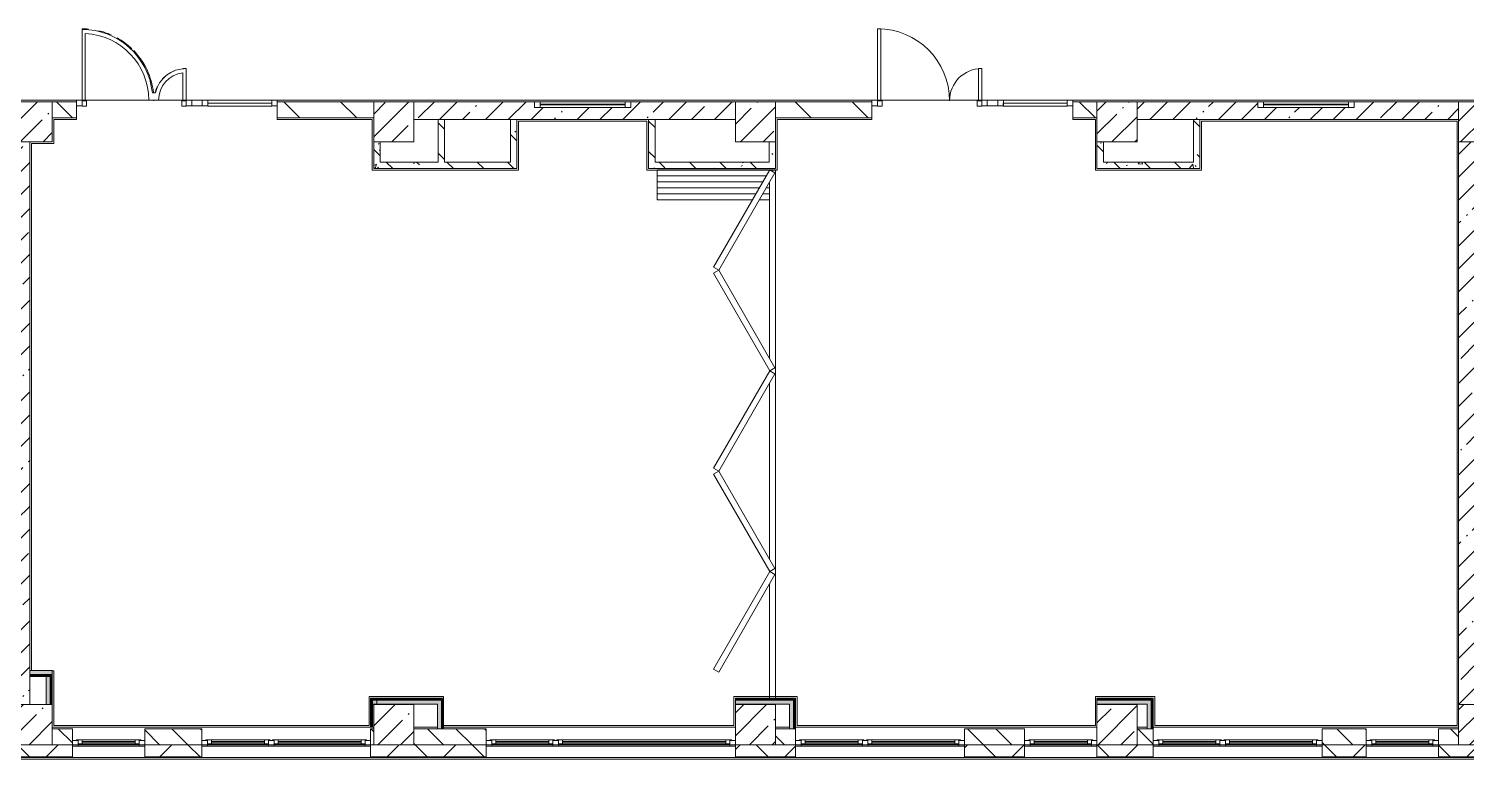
# Model space of a CAD drawing. Header units: millimetres. Extents: x -7229 to 193500, y -8553 to 29000.
# Drawn here: x 47617 to 65505, y -280 to 8808 of the extents above; entities that cross this region are included whole.
import ezdxf

# ---------------------------------------------------------------- set-up
doc = ezdxf.new("R2010")
doc.units = ezdxf.units.MM
for name, color, linetype, lineweight, true_color in [('A-DETL-GENF-3', 7, 'Continuous', 5, 0xaaaaaa), ('A-DOOR-1', 7, 'Continuous', 5, 0xaaaaaa), ('A-DOOR-FRAM-2', 7, 'Continuous', 5, 0xaaaaaa), ('A-FLOR-1', 7, 'Continuous', 5, 0xaaaaaa), ('A-WALL-3', 7, 'Continuous', 5, 0x737373), ('I-WALL-1', 7, 'Continuous', 5, 0xe7e7e7), ('I-WALL-3', 7, 'Continuous', 5, 0x787878)]:
    doc.layers.add(name, color=color, linetype=linetype, lineweight=lineweight, true_color=true_color)
for name, color, linetype, lineweight in [('A-GLAZ', 7, 'Continuous', 5), ('A-GLAZ-CURT', 7, 'Continuous', 5), ('A-GLAZ-CWMG', 7, 'Continuous', 5), ('A-WALL', 7, 'Continuous', 5), ('A-WALL-1', 7, 'Continuous', 9), ('I-WALL', 7, 'Continuous', 5), ('S-COLS', 7, 'Continuous', 5)]:
    doc.layers.add(name, color=color, linetype=linetype, lineweight=lineweight)
pattern_1 = [(45, (0, 0), (-285.1231, 285.1231), []), (45, (285.12, 0), (-285.1231, 285.1231), [504.031, -100.806, 16.764, -84.042])]
pattern_2 = [(135, (0, 0), (-353.5534, -353.5534), [])]
pattern_3 = [(135, (0, 0), (-377.1708, -377.1708), [533.4, -88.9, 17.78, -88.9]), (135, (0, 376.94), (-377.1708, -377.1708), []), (50, (0, 0), (637.6445, -55.7866), [66.675, -733.425]), (355, (0, 0), (-123.3494, 668.699), [53.34, -586.74]), (100.451, (53.14, -4.65), (514.299, 612.908), [56.665, -623.315]), (46.184, (0, 177.8), (948.776, -147.15), [100.012, -1100.137]), (96.636, (79.1, 165.5), (830.909, 865.997), [84.998, -934.973]), (351.184, (0, 177.8), (830.918, 865.988), [80.01, -880.11]), (21, (88.9, 133.35), (530.6506, -357.9283), [66.675, -733.425]), (326, (88.9, 133.35), (216.308, 644.6585), [53.34, -586.74]), (71.451, (133.1, 103.5), (746.9596, 286.7243), [56.665, -623.315]), (37.5, (0, 0), (10.8105, 295.9426), [16.764, -562.864, 16.764, -578.866, -588.962]), (37.5, (0, 0), (10.8105, 295.9426), [-1175.258, 16.764, -572.198]), (7.5, (0, 0), (233.8692, 350.6318), [16.764, -322.834, 16.764, -549.529, -224.472]), (7.5, (0, 0), (233.8692, 350.6318), [-905.891, 16.764, -207.708]), (327.5, (-198.25, 0), (474.5678, -20.0513), [16.764, -205.486, 16.764, -676.656, -920.115]), (327.5, (-198.25, 0), (474.5678, -20.0513), [-915.67, 16.764, -903.351]), (317.5, (-287.15, 0), (518.4522, 88.9934), [16.764, -272.161, 16.764, -443.738, -653.415]), (317.5, (-287.15, 0), (518.4522, 88.9934), [-749.427, 16.764, -636.651])]
pattern_4 = [(45, (0, 0), (-530.33, 530.33), []), (135, (0, 0), (-530.33, -530.33), [])]

# ---------------------------------------------------------------- blocks, each defined once
blk = doc.blocks.new('BSC_Колонна _Прямоугольная - 500х500-V2-1_2_1_птичка зашивка')
at = {"layer": 'S-COLS'}
h = blk.add_hatch(dxfattribs=at)
h.set_pattern_fill('FP_5', color=256, style=0, pattern_type=2)
h.set_pattern_definition([(45, (-47660, -7650), (-285.123, 285.123), []), (45, (-47374.88, -7650), (-285.123, 285.123), [504.031, -100.806, 16.764, -84.042])])
h.paths.add_polyline_path([(250, -250), (250, 250), (-250, 250), (-250, -250), (44, -250)])
for p, q in [((250, 250), (-250, 250)), ((-250, 250), (-250, -250)), ((250, -250), (250, 250)), ((-250, -250), (250, -250))]:
    blk.add_line(p, q, dxfattribs=at)
blk = doc.blocks.new('BSC_Колонна _Прямоугольная - 500х500-V3-1_2_1_птичка зашивка')
at = {"layer": 'S-COLS'}
h = blk.add_hatch(dxfattribs=at)
h.set_pattern_fill('FP_6', color=256, style=0, pattern_type=2)
h.set_pattern_definition([(45, (-52160, -7650), (-285.123, 285.123), []), (45, (-51874.88, -7650), (-285.123, 285.123), [504.031, -100.806, 16.764, -84.042])])
h.paths.add_polyline_path([(-250, -250), (250, -250), (250, 250), (-250, 250), (-250, 30)])
for p, q in [((250, 250), (-250, 250)), ((-250, 250), (-250, -250)), ((250, -250), (250, 250)), ((-250, -250), (250, -250))]:
    blk.add_line(p, q, dxfattribs=at)
blk = doc.blocks.new('BSC_Колонна _Прямоугольная - 500х500-V4-1_2_1_птичка зашивка')
at = {"layer": 'S-COLS'}
h = blk.add_hatch(dxfattribs=at)
h.set_pattern_fill('FP_7', color=256, style=0, pattern_type=2)
h.set_pattern_definition([(45, (-61160, -7650), (-285.1231, 285.1231), []), (45, (-60874.88, -7650), (-285.123, 285.123), [504.031, -100.806, 16.764, -84.042])])
h.paths.add_polyline_path([(-250, -250), (250, -250), (250, 250), (-250, 250), (-250, 30)])
for p, q in [((250, 250), (-250, 250)), ((-250, 250), (-250, -250)), ((250, -250), (250, 250)), ((-250, -250), (250, -250))]:
    blk.add_line(p, q, dxfattribs=at)
blk = doc.blocks.new('BSC_Колонна _Прямоугольная - 500х500-V7-1_2_1_птичка зашивка')
at = {"layer": 'S-COLS'}
h = blk.add_hatch(dxfattribs=at)
h.set_pattern_fill('FP_10', color=256, style=0, pattern_type=2)
h.set_pattern_definition([(45, (-47660, -150), (-285.123, 285.123), []), (45, (-47374.88, -150), (-285.123, 285.123), [504.031, -100.806, 16.764, -84.042])])
h.paths.add_polyline_path([(-250, -250), (250, -250), (250, 250), (-250, 250), (-250, -30)])
for p, q in [((250, 250), (-250, 250)), ((-250, 250), (-250, -250)), ((250, -250), (250, 250)), ((-250, -250), (250, -250))]:
    blk.add_line(p, q, dxfattribs=at)
blk = doc.blocks.new('BSC_Колонна _Прямоугольная - 500х500-V8-1_2_1_птичка зашивка')
at = {"layer": 'S-COLS'}
h = blk.add_hatch(dxfattribs=at)
h.set_pattern_fill('FP_11', color=256, style=0, pattern_type=2)
h.set_pattern_definition([(45, (-52160, -150), (-285.123, 285.123), []), (45, (-51874.88, -150), (-285.123, 285.123), [504.031, -100.806, 16.764, -84.042])])
h.paths.add_polyline_path([(-250, -250), (250, -250), (250, 250), (-250, 250), (-250, -245)])
for p, q in [((250, 250), (-250, 250)), ((-250, 250), (-250, -250)), ((250, -250), (250, 250)), ((-250, -250), (250, -250))]:
    blk.add_line(p, q, dxfattribs=at)
blk = doc.blocks.new('BSC_Колонна _Прямоугольная - 500х500-V9-1_2_1_птичка зашивка')
at = {"layer": 'S-COLS'}
h = blk.add_hatch(dxfattribs=at)
h.set_pattern_fill('FP_12', color=256, style=0, pattern_type=2)
h.set_pattern_definition([(45, (-61160, -150), (-285.123, 285.123), []), (45, (-60874.88, -150), (-285.123, 285.123), [504.031, -100.806, 16.764, -84.042])])
h.paths.add_polyline_path([(-63, -250), (250, -250), (250, 250), (-250, 250), (-250, -250)])
for p, q in [((250, 250), (-250, 250)), ((-250, 250), (-250, -250)), ((250, -250), (250, 250)), ((-250, -250), (250, -250))]:
    blk.add_line(p, q, dxfattribs=at)
blk = doc.blocks.new('BSC_Колонна _Прямоугольная - 500х500-V10-1_2_1_птичка зашивка')
at = {"layer": 'S-COLS'}
h = blk.add_hatch(dxfattribs=at)
h.set_pattern_fill('FP_13', color=256, style=0, pattern_type=2)
h.set_pattern_definition([(45, (-65660, -150), (-285.1231, 285.1231), []), (45, (-65374.88, -150), (-285.1231, 285.1231), [504.031, -100.806, 16.764, -84.042])])
h.paths.add_polyline_path([(250, -250), (250, 250), (-250, 250), (-250, -250), (-99, -250)])
for p, q in [((250, 250), (-250, 250)), ((-250, 250), (-250, -250)), ((250, -250), (250, 250)), ((-250, -250), (250, -250))]:
    blk.add_line(p, q, dxfattribs=at)
blk = doc.blocks.new('BSC_Колонна _Прямоугольная - 500х500-V13-1_2_1_птичка зашивка')
at = {"layer": 'S-COLS'}
h = blk.add_hatch(dxfattribs=at)
h.set_pattern_fill('FP_16', color=256, style=0, pattern_type=2)
h.set_pattern_definition([(45, (-65660, -7650), (-285.1231, 285.1231), []), (45, (-65374.88, -7650), (-285.1231, 285.1231), [504.031, -100.806, 16.764, -84.042])])
h.paths.add_polyline_path([(-10, -250), (250, -250), (250, 22), (220, 22), (220, 30), (250, 30), (250, 250), (-250, 250), (-250, -250), (-30, -250)])
for p, q in [((220, 250), (-250, 250)), ((-250, 250), (-250, -250)), ((250, -250), (250, 22)), ((-250, -250), (250, -250))]:
    blk.add_line(p, q, dxfattribs=at)
blk = doc.blocks.new('120_Окно_СКБ_1Ст - 120_Окно_СКБ_1Ст 900х2500_h_-20664874-1_2_1_птичка зашивка')
at = {"layer": 'A-GLAZ'}
for p, q in [((-450, -127), (-450, -57)), ((-450, -57), (-380, -57)), ((450, -57), (-450, -57)), ((-380, -127), (-450, -127)), ((-450, -127), (-400, -127)), ((-380, -127), (-400, -127)), ((-400, -127), (-400, -137)), ((-400, -137), (400, -137)), ((400, -137), (-400, -137)), ((-380, -57), (-380, -127)), ((380, -87), (-380, -87)), ((-380, -87), (-380, -127)), ((-330, -137), (-330, -87)), ((-330, -107), (330, -107)), ((330, -117), (-330, -117)), ((330, -137), (330, -87)), ((380, -127), (380, -57)), ((380, -57), (450, -57)), ((380, -127), (380, -87)), ((450, -127), (380, -127)), ((400, -127), (380, -127)), ((400, -127), (450, -127)), ((400, -137), (400, -127)), ((450, -57), (450, -127))]:
    blk.add_line(p, q, dxfattribs=at)
blk = doc.blocks.new('120_Окно_СКБ_2Ст - 120_Окно_СКБ_2Ст 2100х2500 _мал створка справа_-V19-1_2_1_птичка зашивка')
at = {"layer": 'A-GLAZ'}
for p, q in [((-1050, -127), (-1050, -57)), ((-1050, -57), (-980, -57)), ((1050, -57), (-1050, -57)), ((-980, -127), (-1050, -127)), ((-1050, -127), (-1000, -127)), ((-980, -127), (-1000, -127)), ((-1000, -127), (-1000, -137)), ((-1000, -137), (170, -137)), ((170, -137), (-1000, -137)), ((-980, -57), (-980, -127)), ((150, -87), (-980, -87)), ((-980, -87), (-980, -127)), ((-930, -137), (-930, -87)), ((-930, -107), (100, -107)), ((100, -117), (-930, -117)), ((100, -137), (100, -87)), ((150, -127), (150, -57)), ((150, -57), (220, -57)), ((150, -127), (150, -87)), ((220, -127), (150, -127)), ((170, -127), (150, -127)), ((170, -127), (200, -127)), ((170, -137), (170, -127)), ((220, -127), (200, -127)), ((200, -127), (200, -137)), ((200, -137), (1000, -137)), ((1000, -137), (200, -137)), ((220, -57), (220, -127)), ((980, -87), (220, -87)), ((220, -87), (220, -127)), ((270, -137), (270, -87)), ((270, -107), (930, -107)), ((930, -117), (270, -117)), ((930, -137), (930, -87)), ((980, -127), (980, -57)), ((980, -57), (1050, -57)), ((980, -127), (980, -87)), ((1050, -127), (980, -127)), ((1000, -127), (980, -127)), ((1000, -127), (1050, -127)), ((1000, -137), (1000, -127)), ((1050, -57), (1050, -127))]:
    blk.add_line(p, q, dxfattribs=at)
blk = doc.blocks.new('120_Окно_СКБ_2Ст - 120_Окно_СКБ_2Ст 3100х2500 _мал_створка слева_-22446080-1_2_1_птичка зашивка')
at = {"layer": 'A-GLAZ'}
for p, q in [((-1550, -127), (-1550, -57)), ((-1550, -57), (-1480, -57)), ((1550, -57), (-1550, -57)), ((-1480, -127), (-1550, -127)), ((-1550, -127), (-1500, -127)), ((-1480, -127), (-1500, -127)), ((-1500, -127), (-1500, -137)), ((-1500, -137), (670, -137)), ((670, -137), (-1500, -137)), ((-1480, -57), (-1480, -127)), ((650, -87), (-1480, -87)), ((-1480, -87), (-1480, -127)), ((-1430, -137), (-1430, -87)), ((-1430, -107), (600, -107)), ((600, -117), (-1430, -117)), ((600, -137), (600, -87)), ((650, -127), (650, -57)), ((650, -57), (720, -57)), ((650, -127), (650, -87)), ((720, -127), (650, -127)), ((670, -127), (650, -127)), ((670, -127), (700, -127)), ((670, -137), (670, -127)), ((720, -127), (700, -127)), ((700, -127), (700, -137)), ((700, -137), (1500, -137)), ((1500, -137), (700, -137)), ((720, -57), (720, -127)), ((1480, -87), (720, -87)), ((720, -87), (720, -127)), ((770, -137), (770, -87)), ((770, -107), (1430, -107)), ((1430, -117), (770, -117)), ((1430, -137), (1430, -87)), ((1480, -127), (1480, -57)), ((1480, -57), (1550, -57)), ((1480, -127), (1480, -87)), ((1550, -127), (1480, -127)), ((1500, -127), (1480, -127)), ((1500, -127), (1550, -127)), ((1500, -137), (1500, -127)), ((1550, -57), (1550, -127))]:
    blk.add_line(p, q, dxfattribs=at)
blk = doc.blocks.new('DOR__перегородка__Прямоугольная - ТП-3_ Вн_ДПГ_6820х3300h-19315679-1_2_1_птичка зашивка')
at = {"layer": 'A-DOOR-1'}
for p, q in [((6445, 1474), (6820, 1474)), ((6445, 1474), (6445, 288)), ((6520, 1474), (6520, 244)), ((6595, 1474), (6595, 201)), ((6670, 1474), (6670, 158)), ((6745, 1474), (6745, 114)), ((6820, 1474), (6820, 0)), ((6445, 201), (6445, 75)), ((246, 75), (1664, 75)), ((246, 0), (6820, 0)), ((1814, 75), (1827, 75)), ((1977, 75), (4164, 75)), ((4314, 75), (4325, 75)), ((4475, 75), (6663, 75)), ((6520, 158), (6520, 75)), ((6595, 114), (6595, 75)), ((6813, 75), (6820, 75))]:
    blk.add_line(p, q, dxfattribs=at)
at = {"layer": 'A-DOOR-FRAM-2'}
for p, q in [((570, 707), (608, 772)), ((608, 772), (1820, 72)), ((1821, 72), (3033, 772)), ((3033, 772), (3071, 707)), ((3070, 707), (3107, 772)), ((3107, 772), (4320, 72)), ((4319, 72), (5532, 772)), ((5532, 772), (5569, 707)), ((5569, 707), (5607, 772)), ((5607, 772), (6819, 72)), ((1783, 7), (570, 707)), ((3071, 707), (1858, 7)), ((4282, 7), (3070, 707)), ((5569, 707), (4357, 7)), ((6781, 7), (5569, 707)), ((1820, 72), (1783, 7)), ((1858, 7), (1821, 72)), ((4320, 72), (4282, 7)), ((4357, 7), (4319, 72)), ((6819, 72), (6781, 7))]:
    blk.add_line(p, q, dxfattribs=at)
blk = doc.blocks.new('BSC_Колонна _Прямоугольная - 500х500-V21-1_2_1_птичка зашивка')
at = {"layer": 'S-COLS'}
h = blk.add_hatch(dxfattribs=at)
h.set_pattern_fill('FP_45', color=256, style=0, pattern_type=2)
h.set_pattern_definition([(45, (-56660, -150), (-285.123, 285.123), []), (45, (-56374.88, -150), (-285.123, 285.123), [504.031, -100.806, 16.764, -84.042])])
h.paths.add_polyline_path([(-27, -250), (250, -250), (250, 250), (-250, 250), (-250, -250)])
for p, q in [((250, 250), (-250, 250)), ((-250, 250), (-250, -250)), ((250, -250), (250, 250)), ((-250, -250), (250, -250))]:
    blk.add_line(p, q, dxfattribs=at)
blk = doc.blocks.new('BSC_Колонна _Прямоугольная - 500х500-V22-1_2_1_птичка зашивка')
at = {"layer": 'S-COLS'}
h = blk.add_hatch(dxfattribs=at)
h.set_pattern_fill('FP_46', color=256, style=0, pattern_type=2)
h.set_pattern_definition([(45, (-56660, -7650), (-285.123, 285.123), []), (45, (-56374.88, -7650), (-285.123, 285.123), [504.031, -100.806, 16.764, -84.042])])
h.paths.add_polyline_path([(250, -250), (250, 250), (-250, 250), (-250, -250), (243, -250)])
for p, q in [((250, 250), (-250, 250)), ((-250, 250), (-250, -250)), ((250, -250), (250, 250)), ((-250, -250), (250, -250))]:
    blk.add_line(p, q, dxfattribs=at)
blk = doc.blocks.new('120_Окно_СКБ_1Ст - 120_Окно_СКБ_1Ст 900х2500_h_-V27-1_2_1_птичка зашивка')
at = {"layer": 'A-GLAZ'}
for p, q in [((-450, -127), (-450, -57)), ((-450, -57), (-380, -57)), ((450, -57), (-450, -57)), ((-380, -127), (-450, -127)), ((-450, -127), (-400, -127)), ((-380, -127), (-400, -127)), ((-400, -127), (-400, -137)), ((-400, -137), (400, -137)), ((400, -137), (-400, -137)), ((-380, -57), (-380, -127)), ((380, -87), (-380, -87)), ((-380, -87), (-380, -127)), ((-330, -137), (-330, -87)), ((-330, -107), (330, -107)), ((330, -117), (-330, -117)), ((330, -137), (330, -87)), ((380, -127), (380, -57)), ((380, -57), (450, -57)), ((380, -127), (380, -87)), ((450, -127), (380, -127)), ((400, -127), (380, -127)), ((400, -127), (450, -127)), ((400, -137), (400, -127)), ((450, -57), (450, -127))]:
    blk.add_line(p, q, dxfattribs=at)
blk = doc.blocks.new('120_Окно_СКБ_1Ст - 120_Окно_СКБ_1Ст 900х2500_h_-V36-1_2_1_птичка зашивка')
at = {"layer": 'A-GLAZ'}
for p, q in [((-450, -127), (-450, -57)), ((-450, -57), (-380, -57)), ((450, -57), (-450, -57)), ((-380, -127), (-450, -127)), ((-450, -127), (-400, -127)), ((-380, -127), (-400, -127)), ((-400, -127), (-400, -137)), ((-400, -137), (400, -137)), ((400, -137), (-400, -137)), ((-380, -57), (-380, -127)), ((380, -87), (-380, -87)), ((-380, -87), (-380, -127)), ((-330, -137), (-330, -87)), ((-330, -107), (330, -107)), ((330, -117), (-330, -117)), ((330, -137), (330, -87)), ((380, -127), (380, -57)), ((380, -57), (450, -57)), ((380, -127), (380, -87)), ((450, -127), (380, -127)), ((400, -127), (380, -127)), ((400, -127), (450, -127)), ((400, -137), (400, -127)), ((450, -57), (450, -127))]:
    blk.add_line(p, q, dxfattribs=at)
blk = doc.blocks.new('Прямоугольный импост - 50 x 70 мм-V114-1_2_1_птичка зашивка')
at = {"layer": 'A-GLAZ-CWMG'}
for p, q in [((-70, 35), (0, 35)), ((-70, -35), (-70, 35)), ((0, 35), (0, -35)), ((0, -35), (-70, -35))]:
    blk.add_line(p, q, dxfattribs=at)
blk = doc.blocks.new('Дверь_Витражная_остекление_ - ДВН_ДАО_Главный вход_1200 в свету-V122-1_2_1_птичка зашивка')
at = {"layer": 'A-DETL-GENF-3'}
for p, q in [((-607.5, 925), (-647.5, 925)), ((-647.5, 925), (-647.5, 917)), ((-607.5, 914.7), (-607.5, 925)), ((647.5, 430), (607.5, 430)), ((-647.5, 30), (-607.5, 30)), ((-592.5, 30), (-647.5, 30)), ((-607.5, 30), (-607.5, 37)), ((-592.5, -40), (-592.5, 30)), ((592.5, -40), (592.5, 30)), ((592.5, 30), (647.5, 30)), ((607.5, 37), (607.5, 30)), ((607.5, 30), (647.5, 30)), ((-647.5, -40), (-592.5, -40)), ((647.5, -40), (592.5, -40))]:
    blk.add_line(p, q, dxfattribs=at)
at = {"layer": 'A-DOOR-1'}
blk.add_line((-647.5, 925), (-647.5, 917), dxfattribs=at)
for centre, radius, start, end in [((-647.5, 30), 895, 84.89417, 90), ((-647.5, 30), 895, 66.09157, 76.75735), ((-647.5, 30), 895, 46.29046, 60.65283), ((-647.5, 30), 895, 6.49726, 44.08654), ((647.5, 30), 400, 111.27932, 114.05027), ((647.5, 30), 400, 152.83924, 163.42706), ((647.5, 30), 400, 132.31117, 137.0053), ((647.5, 30), 400, 178.97108, 180), ((-647.5, 30), 895, 360, 0.45558)]:
    blk.add_arc(centre, radius, start, end, dxfattribs=at)
blk = doc.blocks.new('Системная панель - Стемалит - 40мм-V116-1_2_1_птичка зашивка')
at = {"layer": 'A-GLAZ-CURT'}
for p, q in [((65, 35), (-65, 35)), ((-65, 35), (-65, -35)), ((65, -35), (65, 35)), ((-65, -35), (65, -35))]:
    blk.add_line(p, q, dxfattribs=at)
blk = doc.blocks.new('Прямоугольный импост - 50 x 70 мм-V117-1_2_1_птичка зашивка')
at = {"layer": 'A-GLAZ-CWMG'}
for p, q in [((-35, 35), (35, 35)), ((-35, -35), (-35, 35)), ((35, 35), (35, -35)), ((35, -35), (-35, -35))]:
    blk.add_line(p, q, dxfattribs=at)
blk = doc.blocks.new('Прямоугольный импост - 50 x 70 мм-V118-1_2_1_птичка зашивка')
at = {"layer": 'A-GLAZ-CWMG'}
for p, q in [((0, 35), (-70, 35)), ((-70, 35), (-70, -35)), ((0, -35), (0, 35)), ((-70, -35), (0, -35))]:
    blk.add_line(p, q, dxfattribs=at)
blk = doc.blocks.new('Системная панель - Стекло - 40мм-V123-1_2_1_птичка зашивка')
at = {"layer": 'A-GLAZ-CURT'}
for p, q in [((397.5, 0), (-397.5, 0)), ((-397.5, 0), (-397.5, -40)), ((397.5, -40), (397.5, 0)), ((-397.5, -40), (397.5, -40))]:
    blk.add_line(p, q, dxfattribs=at)
blk = doc.blocks.new('Прямоугольный импост - 50 x 70 мм-V120-1_2_1_птичка зашивка')
at = {"layer": 'A-GLAZ-CWMG'}
for p, q in [((-35, 35), (35, 35)), ((-35, -35), (-35, 35)), ((35, 35), (35, -35)), ((35, -35), (-35, -35))]:
    blk.add_line(p, q, dxfattribs=at)
blk = doc.blocks.new('Прямоугольный импост - 50 x 70 мм-V121-1_2_1_птичка зашивка')
at = {"layer": 'A-GLAZ-CWMG'}
blk.add_line((41770, 7918), (40975, 7918), dxfattribs=at)
blk = doc.blocks.new('Дверь_Витражная_остекление_ - ДВН_ДАО_Главный вход_1200 в свету-V124-1_2_1_птичка зашивка')
at = {"layer": 'A-DETL-GENF-3'}
for p, q in [((-607.5, 925), (-647.5, 925)), ((-647.5, 925), (-647.5, 35)), ((-607.5, 30), (-607.5, 925)), ((647.5, 430), (607.5, 430)), ((607.5, 430), (607.5, 30)), ((647.5, 35), (647.5, 430)), ((-647.5, 30), (-607.5, 30)), ((-592.5, 30), (-647.5, 30)), ((-592.5, -40), (-592.5, 30)), ((592.5, -40), (592.5, 30)), ((592.5, 30), (647.5, 30)), ((607.5, 30), (647.5, 30)), ((-647.5, -40), (-592.5, -40)), ((647.5, -40), (592.5, -40))]:
    blk.add_line(p, q, dxfattribs=at)
at = {"layer": 'A-DOOR-1'}
for p, q in [((-647.5, 925), (-647.5, 35)), ((647.5, 430), (647.5, 35))]:
    blk.add_line(p, q, dxfattribs=at)
for centre, radius, start, end in [((-647.5, 30), 895, 360, 90), ((647.5, 30), 400, 90, 180)]:
    blk.add_arc(centre, radius, start, end, dxfattribs=at)
blk = doc.blocks.new('Системная панель - Стекло - 40мм-V125-1_2_1_птичка зашивка')
at = {"layer": 'A-GLAZ-CURT'}
h = blk.add_hatch(dxfattribs=at)
h.set_pattern_fill('FP_113', color=256, style=0, pattern_type=2)
h.set_pattern_definition([(45, (-60642.5, -7383), (-1414.214, 1414.214), [1000, -3000]), (45, (-61642.5, -7883), (-1414.214, 1414.214), [3000, -1000]), (45, (-59642.5, -8383), (-1414.214, 1414.214), [1000, -3000])])
h.paths.add_polyline_path([(62, -40), (398, -35), (398, 0), (-398, 0), (-398, -40)])
for p, q in [((398, 0), (-398, 0)), ((-398, 0), (-398, -40)), ((398, -40), (398, 0)), ((-398, -40), (398, -40))]:
    blk.add_line(p, q, dxfattribs=at)
blk = doc.blocks.new('120_Окно_СКБ_1Ст - 120_Окно_СКБ_1Ст 400х1200 EI30-V126-1_2_1_птичка зашивка')
at = {"layer": 'A-GLAZ'}
for p, q in [((-600, 40), (-600, 110)), ((-600, 110), (-530, 110)), ((600, 110), (-600, 110)), ((-530, 40), (-600, 40)), ((-600, 40), (600, 40)), ((-530, 110), (-530, 40)), ((530, 80), (-530, 80)), ((530, 70), (-530, 70)), ((530, 40), (530, 110)), ((530, 110), (600, 110)), ((600, 40), (530, 40)), ((600, 110), (600, 40))]:
    blk.add_line(p, q, dxfattribs=at)

msp = doc.modelspace()

# ---------------------------------------------------------------- hatches: boundary and pattern name
at = {"layer": 'A-WALL'}
h = msp.add_hatch(dxfattribs=at)
h.set_pattern_fill('FP_2', color=256, style=0, pattern_type=2)
h.set_pattern_definition([(135, (0, 0), (-176.7767, -176.7767), [])])
h.paths.add_polyline_path([(57160, -100), (57160, 100), (56910, 100), (56910, -100)])
h.paths.add_polyline_path([(47910, -100), (48160, -100), (48160, 100), (47910, 100)])
h.paths.add_polyline_path([(49060, -100), (49771.5, -100), (49771.5, 100), (49060, 100)])
h.paths.add_polyline_path([(65160, -100), (65410, -100), (65410, 100), (65160, 100)])
h.paths.add_polyline_path([(63775.6, -100), (64260, -100), (64260, 100), (63710, 100), (63710, -100)])
h.paths.add_polyline_path([(51871.5, -100), (51910, -94.7), (51910, 100), (51871.5, 100)])
h.paths.add_polyline_path([(61410, -100), (61610, -100), (61610, 100), (61410, 100), (61410, 42.9)])
h.paths.add_polyline_path([(52410, -100), (53310, -100), (53310, 100), (52410, 100), (52410, -25.1)])
h.paths.add_polyline_path([(59260, -100), (60010, -100), (60010, 100), (59260, 100)])
h = msp.add_hatch(dxfattribs=at)
h.set_pattern_fill('FP_20', color=256, style=0, pattern_type=2)
h.set_pattern_definition([(45, (0, 0), (-353.5534, 353.5534), []), (135, (0, 0), (-353.5534, -353.5534), [])])
h.paths.add_polyline_path([(75480, -250), (75700, -250), (75700, -100), (73980, -100), (73980, -250), (75382.9, -250)])
h.paths.add_polyline_path([(70660, -250), (70660, -100), (67060, -100), (67060, -250), (69132.9, -250)])
h.paths.add_polyline_path([(71560, -250), (72280, -250), (72280, -100), (71560, -101.8), (71560, -118)])
h.paths.add_polyline_path([(65561.4, -250), (66160, -250), (66160, -100), (65160, -100), (65160, -250)])
h.paths.add_polyline_path([(60010, -250), (60010, -100), (59260, -100), (59260, -250)])
h.paths.add_polyline_path([(60910, -250), (61610, -250), (61610, -100), (60910, -100), (60910, -128.3)])
h.paths.add_polyline_path([(57160, -250), (57160, -100), (56410, -100), (56410, -250), (56632.7, -250)])
h.paths.add_polyline_path([(64260, -250), (64260, -100), (63710, -100), (63710, -250), (63775.6, -250)])
h.paths.add_polyline_path([(49771.5, -250), (49771.5, -100), (49060, -100), (49060, -250), (49489.8, -250)])
h.paths.add_polyline_path([(51871.5, -250), (53310, -250), (53310, -100), (51871.5, -100), (51871.5, -150.7)])
h.paths.add_polyline_path([(47704, -250), (48160, -250), (48160, -100), (47410, -100), (47410, -250)])
h.paths.add_polyline_path([(44310, -250), (44310, -100), (42737.5, -100), (42737.5, -250), (44132.6, -250)])
h.paths.add_polyline_path([(40561.1, -250), (40637.5, -250), (40637.5, -100), (39940, -100), (39940, -250)])
h.paths.add_polyline_path([(39040, -250), (39040, -100), (38391, -100), (38391, -250), (38775.4, -250)])
at = {"layer": 'I-WALL'}
h = msp.add_hatch(dxfattribs=at)
h.set_pattern_fill('FP_19', color=256, style=0, pattern_type=2)
h.set_pattern_definition(pattern_2)
h.paths.add_polyline_path([(50710, 7700), (51910, 7700), (51910, 7900), (50710, 7900), (50710, 7876.3)])
h.paths.add_polyline_path([(47930, 7700), (48210, 7700), (48210, 7900), (47910, 7900), (47910, 7700)])
h = msp.add_hatch(dxfattribs=at)
h.set_pattern_fill('FP_1', color=256, style=0, pattern_type=2)
h.set_pattern_definition(pattern_1)
h.paths.add_polyline_path([(52410, 7680), (56410, 7680), (56410, 7900), (55110, 7900), (55110, 7830), (53910, 7830), (53910, 7900), (52410, 7900), (52410, 7876.3)])
h = msp.add_hatch(dxfattribs=at)
h.set_pattern_fill('FP_19', color=256, style=0, pattern_type=2)
h.set_pattern_definition(pattern_2)
h.paths.add_polyline_path([(60890, 7700), (60910, 7700), (60910, 7900), (60610, 7900), (60610, 7700)])
h.paths.add_polyline_path([(56930, 7700), (58110, 7700), (58110, 7900), (56910, 7900), (56910, 7700)])
h = msp.add_hatch(dxfattribs=at)
h.set_pattern_fill('FP_1', color=256, style=0, pattern_type=2)
h.set_pattern_definition(pattern_1)
h.paths.add_polyline_path([(61410, 7680), (65410, 7680), (65410, 7900), (64110, 7900), (64110, 7830), (62910, 7830), (62910, 7900), (61410, 7900), (61410, 7876.3)])
h = msp.add_hatch(dxfattribs=at)
h.set_pattern_fill('FP_1', color=256, style=0, pattern_type=2)
h.set_pattern_definition(pattern_1)
h.paths.add_polyline_path([(47630, 400), (47630, 7400), (47410, 7400), (47410, 400)])
h = msp.add_hatch(dxfattribs=at)
h.set_pattern_fill('FP_1', color=256, style=0, pattern_type=2)
h.set_pattern_definition(pattern_1)
h.paths.add_polyline_path([(65630, 400), (65630, 7400), (65410, 7400), (65410, 400), (65561.4, 400)])
h = msp.add_hatch(dxfattribs=at)
h.set_pattern_fill('FP_112', color=256, style=0, pattern_type=2)
h.set_pattern_definition(pattern_4)
h.paths.add_polyline_path([(52410, 467.5), (52767.5, 467.5), (52767.5, 480), (51946.5, 478.9), (51946.5, 467.5), (52168.4, 467.5)])
h.paths.add_polyline_path([(51871.5, 467.5), (51896.5, 467.5), (51896.5, 480), (51871.5, 480)])
h = msp.add_hatch(dxfattribs=at)
h.set_pattern_fill('FP_112', color=256, style=0, pattern_type=2)
h.set_pattern_definition(pattern_4)
h.paths.add_polyline_path([(52755, 455), (52754.6, 467.5), (51946.5, 466.4), (51946.5, 455), (52705, 455)])
h.paths.add_polyline_path([(51871.5, 455), (51896.5, 455), (51896.5, 467.5), (51871.5, 467.5)])
h = msp.add_hatch(dxfattribs=at)
h.set_pattern_fill('FP_112', color=256, style=0, pattern_type=2)
h.set_pattern_definition(pattern_4)
h.paths.add_polyline_path([(52767.5, 100), (52767.5, 467.5), (52755, 467.5), (52755, 100)])
h = msp.add_hatch(dxfattribs=at)
h.set_pattern_fill('FP_112', color=256, style=0, pattern_type=2)
h.set_pattern_definition(pattern_4)
h.paths.add_polyline_path([(52780, 100), (52777.2, 480), (52767.5, 480), (52767.5, 100)])
h = msp.add_hatch(dxfattribs=at)
h.set_pattern_fill('FP_112', color=256, style=0, pattern_type=2)
h.set_pattern_definition(pattern_4)
h.paths.add_polyline_path([(56910, 467.5), (57147.5, 467.5), (57147.1, 480), (56410, 480), (56410, 467.5), (56632.7, 467.5)])
h = msp.add_hatch(dxfattribs=at)
h.set_pattern_fill('FP_112', color=256, style=0, pattern_type=2)
h.set_pattern_definition(pattern_4)
h.paths.add_polyline_path([(56410, 455), (57135, 455), (57134.6, 467.5), (56410, 467.5)])
h = msp.add_hatch(dxfattribs=at)
h.set_pattern_fill('FP_112', color=256, style=0, pattern_type=2)
h.set_pattern_definition(pattern_4)
h.paths.add_polyline_path([(57147.5, 100), (57147.5, 467.5), (57135, 467.5), (57135, 100)])
h = msp.add_hatch(dxfattribs=at)
h.set_pattern_fill('FP_112', color=256, style=0, pattern_type=2)
h.set_pattern_definition(pattern_4)
h.paths.add_polyline_path([(57160, 100), (57160, 480), (57147.5, 480), (57147.5, 100)])
h = msp.add_hatch(dxfattribs=at)
h.set_pattern_fill('FP_112', color=256, style=0, pattern_type=2)
h.set_pattern_definition(pattern_4)
h.paths.add_polyline_path([(60910, 467.5), (61610, 467.5), (61610, 480), (60910, 480)])
h = msp.add_hatch(dxfattribs=at)
h.set_pattern_fill('FP_112', color=256, style=0, pattern_type=2)
h.set_pattern_definition(pattern_4)
h.paths.add_polyline_path([(60910, 455), (61597.5, 455), (61597.5, 467.5), (60910, 467.5)])
at = {"layer": 'I-WALL-1'}
for points in [[(47630, 775), (47910, 775), (47910, 825), (47630, 825)], [(47835, 400), (47885, 400), (47885, 750), (47835, 750), (47835, 500)], [(52168.4, 405), (52705, 405), (52705, 455), (51871.5, 455), (51871.5, 405), (51910, 405)], [(52755, 100), (52755, 455), (52705, 455), (52705, 100)], [(56632.7, 405), (57085, 405), (57085, 455), (56410, 455), (56410, 405)], [(57135, 100), (57135, 455), (57085, 455), (57085, 100)], [(61535, 405), (61585, 405), (61585, 455), (60910, 455), (60910, 405), (61410, 405)], [(61535, 100), (61585, 100), (61585, 405), (61535, 405), (61535, 120)]]:
    msp.add_hatch(color=256, dxfattribs=at).paths.add_polyline_path(points)
h = msp.add_hatch(color=256, dxfattribs=at)
h.paths.add_polyline_path([(51896.5, 120), (51910, 120), (51910, 400), (51896.5, 405)])
h.paths.add_polyline_path([(51896.5, 455), (51946.5, 455), (51946.5, 480), (51896.5, 480)])
at = {"layer": 'I-WALL-3'}
h = msp.add_hatch(dxfattribs=at)
h.set_pattern_fill('FP_31', color=256, style=0, pattern_type=2)
h.set_pattern_definition(pattern_3)
h.paths.add_polyline_path([(52790, 7150), (52790, 7680), (52710, 7680), (52710, 7150), (52780, 7150)])
h = msp.add_hatch(dxfattribs=at)
h.set_pattern_fill('FP_31', color=256, style=0, pattern_type=2)
h.set_pattern_definition(pattern_3)
h.paths.add_polyline_path([(53690, 7150), (53690, 7680), (53610, 7680), (53610, 7150)])
h = msp.add_hatch(dxfattribs=at)
h.set_pattern_fill('FP_31', color=256, style=0, pattern_type=2)
h.set_pattern_definition(pattern_3)
h.paths.add_polyline_path([(55330, 7070), (55410, 7070), (55410, 7680), (55330, 7680), (55330, 7150)])
h = msp.add_hatch(dxfattribs=at)
h.set_pattern_fill('FP_31', color=256, style=0, pattern_type=2)
h.set_pattern_definition(pattern_3)
h.paths.add_polyline_path([(62190, 7070), (62190, 7680), (62110, 7680), (62110, 7070)])
h = msp.add_hatch(dxfattribs=at)
h.set_pattern_fill('FP_31', color=256, style=0, pattern_type=2)
h.set_pattern_definition(pattern_3)
h.paths.add_polyline_path([(51990, 7070), (51990, 7400), (51910, 7400), (51910, 7070)])
h = msp.add_hatch(dxfattribs=at)
h.set_pattern_fill('FP_31', color=256, style=0, pattern_type=2)
h.set_pattern_definition(pattern_3)
h.paths.add_polyline_path([(56910, 7150), (56910, 7400), (56830, 7400), (56830, 7150), (56903.3, 7150)])
h = msp.add_hatch(dxfattribs=at)
h.set_pattern_fill('FP_31', color=256, style=0, pattern_type=2)
h.set_pattern_definition(pattern_3)
h.paths.add_polyline_path([(60990, 7070), (60990, 7400), (60910, 7400), (60910, 7070)])
h = msp.add_hatch(dxfattribs=at)
h.set_pattern_fill('FP_31', color=256, style=0, pattern_type=2)
h.set_pattern_definition(pattern_3)
h.paths.add_polyline_path([(53690, 7070), (53690, 7150), (51990, 7150), (51990, 7070), (52780, 7070)])
h = msp.add_hatch(dxfattribs=at)
h.set_pattern_fill('FP_31', color=256, style=0, pattern_type=2)
h.set_pattern_definition(pattern_3)
h.paths.add_polyline_path([(56138.2, 7070), (56910, 7070), (56910, 7150), (55410, 7150), (55410, 7070)])
h = msp.add_hatch(dxfattribs=at)
h.set_pattern_fill('FP_31', color=256, style=0, pattern_type=2)
h.set_pattern_definition(pattern_3)
h.paths.add_polyline_path([(61630, 7070), (62110, 7070), (62110, 7150), (60990, 7150), (60990, 7070), (61410, 7070)])

# ---------------------------------------------------------------- linework, layer by layer
at = {"layer": 'A-FLOR-1'}
for p, q in [((48280, 8800), (48280, 7920)), ((48320, 7920), (48320, 8749)), ((49535, 8260.7), (49535, 7920)), ((49575, 7920), (49575, 8313)), ((38740, 7920), (65916.3, 7920)), ((49193.1, 8012.8), (49155.1, 8012.8)), ((48210, 7700), (48210, 7680)), ((50710, 7680), (50710, 7700)), ((58110, 7700), (58110, 7680)), ((60610, 7680), (60610, 7700)), ((48210, 7680), (47930, 7680)), ((47930, 7680), (47930, 7380)), ((51890, 7680), (50710, 7680)), ((51890, 7050), (51890, 7680)), ((55310, 7660), (53710, 7660)), ((53710, 7660), (53710, 7050)), ((55310, 7050), (55310, 7660)), ((58110, 7680), (56930, 7680)), ((56930, 7680), (56930, 7050)), ((60890, 7680), (60610, 7680)), ((60890, 7050), (60890, 7680)), ((65390, 7660), (62210, 7660)), ((62210, 7660), (62210, 7050)), ((65390, 140), (65390, 7660)), ((47930, 7380), (47650, 7380)), ((47650, 7380), (47650, 825)), ((53710, 7050), (51890, 7050)), ((56836.7, 7050), (55310, 7050)), ((56930, 7050), (56843.2, 7050)), ((62210, 7050), (60890, 7050)), ((47910, 820), (47930, 820)), ((47930, 820), (47930, 140)), ((51851.5, 140), (51851.5, 500)), ((51851.5, 500), (52780, 500)), ((52780, 500), (52780, 480)), ((56390, 140), (56390, 500)), ((56390, 500), (57180, 500)), ((57180, 500), (57180, 140)), ((60890, 140), (60890, 500)), ((60890, 500), (61630, 500)), ((61630, 500), (61630, 140)), ((47930, 140), (51851.5, 140)), ((52780, 140), (56390, 140)), ((57180, 140), (60890, 140)), ((61630, 140), (65390, 140))]:
    msp.add_line(p, q, dxfattribs=at)
for centre, radius, start, end in [((48280, 7920), 880, 6.05535, 90), ((48280, 7920), 830, 360, 87.23769), ((49575, 7920), 393, 90, 166.33705), ((49575, 7920), 343, 96.69696, 180)]:
    msp.add_arc(centre, radius, start, end, dxfattribs=at)
at = {"layer": 'A-WALL'}
for p, q in [((48160, 100), (47910, 100)), ((48160, -258), (48160, 100)), ((49771.5, 100), (49060, 100)), ((49060, 100), (49060, -258)), ((49771.5, -258), (49771.5, 100)), ((51910, 100), (51871.5, 100)), ((51871.5, 100), (51871.5, -258)), ((53310, 100), (52410, 100)), ((53310, -258), (53310, 100)), ((57085, 100), (56910, 100)), ((57160, -258), (57160, 100)), ((60010, 100), (59260, 100)), ((59260, 100), (59260, -258)), ((60010, -258), (60010, 100)), ((61535, 100), (61410, 100)), ((61610, -258), (61610, 100)), ((64260, 100), (63710, 100)), ((63710, 100), (63710, -258)), ((64260, -258), (64260, 100)), ((65410, 100), (65160, 100)), ((65160, 100), (65160, -258)), ((48160, -100), (49060, -100)), ((49771.5, -100), (51871.5, -100)), ((53310, -100), (56410, -100)), ((56410, -100), (56410, -258)), ((57160, -100), (59260, -100)), ((60010, -100), (60910, -100)), ((60910, -100), (60910, -258)), ((61610, -100), (63710, -100)), ((64260, -100), (65160, -100)), ((49771.5, -258), (38391, -258)), ((64260, -258), (49771.5, -258)), ((64260, -258), (72280, -258))]:
    msp.add_line(p, q, dxfattribs=at)
at = {"layer": 'A-WALL-1'}
for p, q in [((53690, 7680), (53610, 7680)), ((55410, 7680), (55330, 7680)), ((62190, 7680), (62110, 7680)), ((47630, 825), (47630, 750)), ((47630, 775), (47910, 775)), ((47630, 762.5), (47897.5, 762.5)), ((47885, 750), (47835, 750)), ((47885, 400), (47885, 750)), ((47897.5, 400), (47897.5, 762.5)), ((52767.5, 467.5), (51871.5, 467.5)), ((52755, 455), (51871.5, 455)), ((51884, 480), (51884, 120)), ((51896.5, 480), (51896.5, 120)), ((52755, 100), (52755, 455)), ((52767.5, 100), (52767.5, 467.5)), ((57147.5, 467.5), (56410, 467.5)), ((57135, 455), (56410, 455)), ((57135, 455), (57135, 100)), ((57147.5, 467.5), (57147.5, 100)), ((61597.5, 467.5), (60910, 467.5)), ((61585, 455), (60910, 455)), ((61585, 455), (61585, 100)), ((61597.5, 467.5), (61597.5, 100)), ((48160, -100), (47910, -100)), ((49771.5, -100), (49060, -100)), ((51910, -100), (51871.5, -100)), ((53310, -100), (52410, -100)), ((57160, -100), (56910, -100)), ((60010, -100), (59260, -100)), ((61610, -100), (61410, -100)), ((64260, -100), (63710, -100)), ((65410, -100), (65160, -100)), ((47410, -250), (48160, -250)), ((47410, -253), (48160, -253)), ((49060, -250), (49771.5, -250)), ((49060, -253), (49771.5, -253)), ((51871.5, -250), (53310, -250)), ((51871.5, -253), (53310, -253)), ((56410, -250), (57160, -250)), ((56410, -253), (57160, -253)), ((59260, -250), (60010, -250)), ((59260, -253), (60010, -253)), ((60910, -250), (61610, -250)), ((60910, -253), (61610, -253)), ((63710, -250), (64260, -250)), ((63710, -253), (64260, -253)), ((65160, -250), (66160, -250)), ((65160, -253), (66160, -253))]:
    msp.add_line(p, q, dxfattribs=at)
at = {"layer": 'A-WALL-3'}
msp.add_line((72280, -280), (-290, -280), dxfattribs=at)
at = {"layer": 'I-WALL'}
for p, q in [((48210, 7900), (47910, 7900)), ((48210, 7700), (48210, 7900)), ((51910, 7900), (50710, 7900)), ((50710, 7900), (50710, 7700)), ((53910, 7900), (52410, 7900)), ((56410, 7900), (55110, 7900)), ((58110, 7900), (56910, 7900)), ((58110, 7700), (58110, 7900)), ((60910, 7900), (60610, 7900)), ((60610, 7900), (60610, 7700)), ((62910, 7900), (61410, 7900)), ((65410, 7900), (64110, 7900)), ((47910, 7700), (48210, 7700)), ((50710, 7700), (51910, 7700)), ((56910, 7700), (58110, 7700)), ((60610, 7700), (60910, 7700)), ((52410, 7680), (53610, 7680)), ((52710, 7680), (52710, 7150)), ((52790, 7150), (52790, 7680)), ((53610, 7680), (53610, 7150)), ((53690, 7070), (53690, 7680)), ((53690, 7680), (55330, 7680)), ((55330, 7680), (55330, 7070)), ((55410, 7150), (55410, 7680)), ((55410, 7680), (56410, 7680)), ((61410, 7680), (62110, 7680)), ((62110, 7680), (62110, 7150)), ((62190, 7070), (62190, 7680)), ((62190, 7680), (65410, 7680)), ((47630, 825), (47630, 7400)), ((51910, 7400), (51910, 7070)), ((51990, 7150), (51990, 7400)), ((56830, 7400), (56830, 7150)), ((56910, 7070), (56910, 7400)), ((60910, 7400), (60910, 7070)), ((60990, 7150), (60990, 7400)), ((65410, 7400), (65410, 400)), ((51910, 7070), (53690, 7070)), ((52710, 7150), (51990, 7150)), ((53610, 7150), (52790, 7150)), ((55330, 7070), (56910, 7070)), ((56830, 7150), (55410, 7150)), ((60910, 7070), (62190, 7070)), ((62110, 7150), (60990, 7150)), ((47910, 825), (47630, 825)), ((47630, 400), (47630, 750)), ((47630, 750), (47835, 750)), ((47835, 750), (47835, 400)), ((47910, 400), (47910, 825)), ((52780, 480), (51871.5, 480)), ((51871.5, 480), (51871.5, 120)), ((51871.5, 405), (52705, 405)), ((51946.5, 400), (51946.5, 480)), ((52705, 405), (52705, 100)), ((52780, 100), (52780, 480)), ((57160, 480), (56410, 480)), ((56410, 480), (56410, 405)), ((56410, 405), (57085, 405)), ((57085, 405), (57085, 100)), ((57160, 100), (57160, 480)), ((61610, 480), (60910, 480)), ((60910, 480), (60910, 405)), ((60910, 405), (61535, 405)), ((61535, 405), (61535, 100)), ((61610, 100), (61610, 480)), ((47910, 120), (51910, 120)), ((52410, 120), (52705, 120)), ((52779.3, 120), (56410, 120)), ((56910, 120), (57085, 120)), ((57085, 100), (57160, 100)), ((57159.3, 120), (60910, 120)), ((61410, 120), (61535, 120)), ((61535, 100), (61610, 100)), ((61609.2, 120), (65410, 120))]:
    msp.add_line(p, q, dxfattribs=at)

# ---------------------------------------------------------------- block references
at = {"layer": 'A-DOOR-1'}
for name, p in [('Дверь_Витражная_остекление_ - ДВН_ДАО_Главный вход_1200 в свету-V122-1_2_1_птичка зашивка', (48927.5, 7883)), ('Дверь_Витражная_остекление_ - ДВН_ДАО_Главный вход_1200 в свету-V124-1_2_1_птичка зашивка', (58827.5, 7883))]:
    msp.add_blockref(name, p, dxfattribs=at)
at = {"layer": 'A-DOOR-1', "rotation": 89.99999999999955}
msp.add_blockref('DOR__перегородка__Прямоугольная - ТП-3_ Вн_ДПГ_6820х3300h-19315679-1_2_1_птичка зашивка', (56910, 233.9), dxfattribs=at)
at = {"layer": 'A-GLAZ'}
for p in [(54510, 7790), (63510, 7790)]:
    msp.add_blockref('120_Окно_СКБ_1Ст - 120_Окно_СКБ_1Ст 400х1200 EI30-V126-1_2_1_птичка зашивка', p, dxfattribs=at)
at = {"layer": 'A-GLAZ', "rotation": 180}
for name, p in [('120_Окно_СКБ_1Ст - 120_Окно_СКБ_1Ст 900х2500_h_-20664874-1_2_1_птичка зашивка', (48610, -175)), ('120_Окно_СКБ_2Ст - 120_Окно_СКБ_2Ст 2100х2500 _мал створка справа_-V19-1_2_1_птичка зашивка', (50821.5, -175)), ('120_Окно_СКБ_2Ст - 120_Окно_СКБ_2Ст 3100х2500 _мал_створка слева_-22446080-1_2_1_птичка зашивка', (54860, -175)), ('120_Окно_СКБ_2Ст - 120_Окно_СКБ_2Ст 2100х2500 _мал створка справа_-V19-1_2_1_птичка зашивка', (58210, -175)), ('120_Окно_СКБ_1Ст - 120_Окно_СКБ_1Ст 900х2500_h_-V36-1_2_1_птичка зашивка', (60460, -175)), ('120_Окно_СКБ_2Ст - 120_Окно_СКБ_2Ст 2100х2500 _мал створка справа_-V19-1_2_1_птичка зашивка', (62660, -175)), ('120_Окно_СКБ_1Ст - 120_Окно_СКБ_1Ст 900х2500_h_-V27-1_2_1_птичка зашивка', (64710, -175))]:
    msp.add_blockref(name, p, dxfattribs=at)
at = {"layer": 'A-GLAZ-CURT'}
for name, p in [('Системная панель - Стемалит - 40мм-V116-1_2_1_птичка зашивка', (49710, 7883)), ('Системная панель - Стекло - 40мм-V123-1_2_1_птичка зашивка', (50242.5, 7883)), ('Системная панель - Стемалит - 40мм-V116-1_2_1_птичка зашивка', (59610, 7883)), ('Системная панель - Стекло - 40мм-V125-1_2_1_птичка зашивка', (60142.5, 7883))]:
    msp.add_blockref(name, p, dxfattribs=at)
at = {"layer": 'A-GLAZ-CWMG', "rotation": 180}
for p in [(48210, 7883), (58110, 7883)]:
    msp.add_blockref('Прямоугольный импост - 50 x 70 мм-V118-1_2_1_птичка зашивка', p, dxfattribs=at)
at = {"layer": 'A-GLAZ-CWMG', "extrusion": (0, 0, -1), "rotation": 180}
for name, p in [('Прямоугольный импост - 50 x 70 мм-V117-1_2_1_птичка зашивка', (-49610, 7883)), ('Прямоугольный импост - 50 x 70 мм-V120-1_2_1_птичка зашивка', (-49810, 7883)), ('Прямоугольный импост - 50 x 70 мм-V114-1_2_1_птичка зашивка', (-50710, 7883)), ('Прямоугольный импост - 50 x 70 мм-V117-1_2_1_птичка зашивка', (-59510, 7883)), ('Прямоугольный импост - 50 x 70 мм-V120-1_2_1_птичка зашивка', (-59710, 7883)), ('Прямоугольный импост - 50 x 70 мм-V114-1_2_1_птичка зашивка', (-60610, 7883))]:
    msp.add_blockref(name, p, dxfattribs=at)
at = {"layer": 'A-GLAZ-CWMG'}
for p in [(8870, 0), (18770, 0)]:
    msp.add_blockref('Прямоугольный импост - 50 x 70 мм-V121-1_2_1_птичка зашивка', p, dxfattribs=at)
at = {"layer": 'S-COLS'}
for name, p in [('BSC_Колонна _Прямоугольная - 500х500-V2-1_2_1_птичка зашивка', (47660, 7650)), ('BSC_Колонна _Прямоугольная - 500х500-V3-1_2_1_птичка зашивка', (52160, 7650)), ('BSC_Колонна _Прямоугольная - 500х500-V22-1_2_1_птичка зашивка', (56660, 7650)), ('BSC_Колонна _Прямоугольная - 500х500-V4-1_2_1_птичка зашивка', (61160, 7650)), ('BSC_Колонна _Прямоугольная - 500х500-V13-1_2_1_птичка зашивка', (65660, 7650)), ('BSC_Колонна _Прямоугольная - 500х500-V7-1_2_1_птичка зашивка', (47660, 150)), ('BSC_Колонна _Прямоугольная - 500х500-V8-1_2_1_птичка зашивка', (52160, 150)), ('BSC_Колонна _Прямоугольная - 500х500-V21-1_2_1_птичка зашивка', (56660, 150)), ('BSC_Колонна _Прямоугольная - 500х500-V9-1_2_1_птичка зашивка', (61160, 150)), ('BSC_Колонна _Прямоугольная - 500х500-V10-1_2_1_птичка зашивка', (65660, 150))]:
    msp.add_blockref(name, p, dxfattribs=at)

doc.saveas('drawing.dxf')
